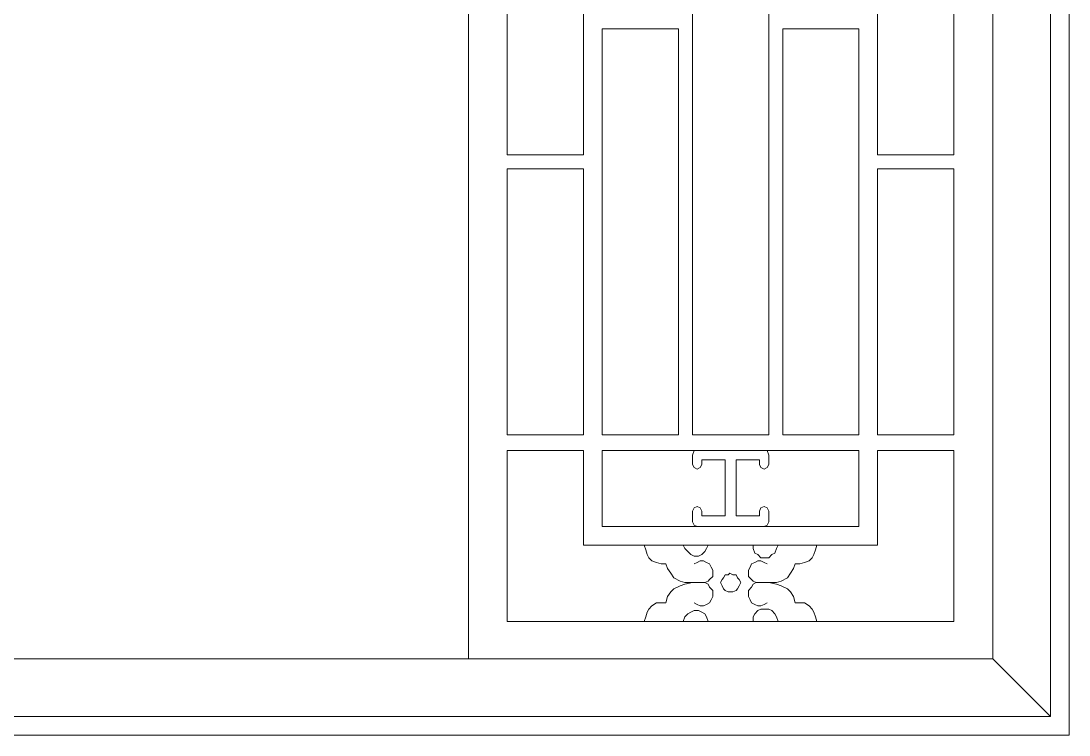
# Model space of a CAD drawing. Header units: centimetres. Extents: x -8.3 to 10.5, y -7.9 to 5.
# Drawn here: x 1.08 to 10.51, y -7.91 to -1.48 of the extents above; entities that cross this region are included whole.
import ezdxf

# ---------------------------------------------------------------- set-up
doc = ezdxf.new("R2010")
doc.units = ezdxf.units.CM
doc.header["$MEASUREMENT"] = 0
doc.layers.add('layer 1', color=7, linetype='Continuous')

msp = doc.modelspace()

# ---------------------------------------------------------------- linework, layer by layer
at = {"layer": 'layer 1', "color": 250, "lineweight": 0}
for points, knots in [([(-8.34709, -7.9091), (-8.34709, -7.9091), (10.50727, -7.9091), (10.50727, -7.9091), (10.50727, -7.9091), (10.50727, -7.9091), (10.50727, 4.95444), (10.50727, 4.95444), (10.50727, 4.95444), (10.50727, 4.95444), (-8.34709, 4.95444), (-8.34709, 4.95444), (-8.34709, 4.95444), (-8.34709, 4.95444), (-8.34709, -7.9091), (-8.34709, -7.9091)], [0, 0, 0, 0, 0.25, 0.25, 0.25, 0.25, 0.5, 0.5, 0.5, 0.5, 0.75, 0.75, 0.75, 0.75, 1, 1, 1, 1]), ([(-8.17927, -7.7411), (-8.17927, -7.7411), (10.33927, -7.7411), (10.33927, -7.7411), (10.33927, -7.7411), (10.33927, -7.7411), (10.33927, 4.77241), (10.33927, 4.77241), (10.33927, 4.77241), (10.33927, 4.77241), (-8.17927, 4.77241), (-8.17927, 4.77241), (-8.17927, 4.77241), (-8.17927, 4.77241), (-8.17927, -7.7411), (-8.17927, -7.7411)], [0, 0, 0, 0, 0.25, 0.25, 0.25, 0.25, 0.5, 0.5, 0.5, 0.5, 0.75, 0.75, 0.75, 0.75, 1, 1, 1, 1]), ([(-7.66124, -7.22325), (-7.66124, -7.22325), (9.82142, -7.22325), (9.82142, -7.22325), (9.82142, -7.22325), (9.82142, -7.22325), (9.82142, 4.25456), (9.82142, 4.25456), (9.82142, 4.25456), (9.82142, 4.25456), (-7.66124, 4.25456), (-7.66124, 4.25456), (-7.66124, 4.25456), (-7.66124, 4.25456), (-7.66124, -7.22325), (-7.66124, -7.22325)], [0, 0, 0, 0, 0.25, 0.25, 0.25, 0.25, 0.5, 0.5, 0.5, 0.5, 0.75, 0.75, 0.75, 0.75, 1, 1, 1, 1]), ([(7.80577, 2.25294), (7.80577, 2.25294), (7.11992, 2.25294), (7.11992, 2.25294), (7.11992, 2.25294), (7.11992, 2.25294), (7.11992, -5.20761), (7.11992, -5.20761), (7.11992, -5.20761), (7.11992, -5.20761), (7.80577, -5.20761), (7.80577, -5.20761), (7.80577, -5.20761), (7.80577, -5.20761), (7.80577, 2.25294), (7.80577, 2.25294)], [0, 0, 0, 0, 0.25, 0.25, 0.25, 0.25, 0.5, 0.5, 0.5, 0.5, 0.75, 0.75, 0.75, 0.75, 1, 1, 1, 1]), ([(6.14016, -0.28055), (6.14016, -0.28055), (5.45431, -0.28055), (5.45431, -0.28055), (5.45431, -0.28055), (5.45431, -0.28055), (5.45431, -2.68814), (5.45431, -2.68814), (5.45431, -2.68814), (5.45431, -2.68814), (6.14016, -2.68814), (6.14016, -2.68814), (6.14016, -2.68814), (6.14016, -2.68814), (6.14016, -0.28055), (6.14016, -0.28055)], [0, 0, 0, 0, 0.25, 0.25, 0.25, 0.25, 0.5, 0.5, 0.5, 0.5, 0.75, 0.75, 0.75, 0.75, 1, 1, 1, 1]), ([(8.78571, -0.28055), (8.78571, -0.28055), (9.47156, -0.28055), (9.47156, -0.28055), (9.47156, -0.28055), (9.47156, -0.28055), (9.47156, -2.68814), (9.47156, -2.68814), (9.47156, -2.68814), (9.47156, -2.68814), (8.78571, -2.68814), (8.78571, -2.68814), (8.78571, -2.68814), (8.78571, -2.68814), (8.78571, -0.28055), (8.78571, -0.28055)], [0, 0, 0, 0, 0.25, 0.25, 0.25, 0.25, 0.5, 0.5, 0.5, 0.5, 0.75, 0.75, 0.75, 0.75, 1, 1, 1, 1]), ([(6.99401, -1.55441), (6.99401, -1.55441), (6.30816, -1.55441), (6.30816, -1.55441), (6.30816, -1.55441), (6.30816, -1.55441), (6.30816, -5.20761), (6.30816, -5.20761), (6.30816, -5.20761), (6.30816, -5.20761), (6.99401, -5.20761), (6.99401, -5.20761), (6.99401, -5.20761), (6.99401, -5.20761), (6.99401, -1.55441), (6.99401, -1.55441)], [0, 0, 0, 0, 0.25, 0.25, 0.25, 0.25, 0.5, 0.5, 0.5, 0.5, 0.75, 0.75, 0.75, 0.75, 1, 1, 1, 1]), ([(7.93186, -1.55441), (7.93186, -1.55441), (8.61771, -1.55441), (8.61771, -1.55441), (8.61771, -1.55441), (8.61771, -1.55441), (8.61771, -5.20761), (8.61771, -5.20761), (8.61771, -5.20761), (8.61771, -5.20761), (7.93186, -5.20761), (7.93186, -5.20761), (7.93186, -5.20761), (7.93186, -5.20761), (7.93186, -1.55441), (7.93186, -1.55441)], [0, 0, 0, 0, 0.25, 0.25, 0.25, 0.25, 0.5, 0.5, 0.5, 0.5, 0.75, 0.75, 0.75, 0.75, 1, 1, 1, 1]), ([(6.14016, -2.81405), (6.14016, -2.81405), (5.45431, -2.81405), (5.45431, -2.81405), (5.45431, -2.81405), (5.45431, -2.81405), (5.45431, -5.20761), (5.45431, -5.20761), (5.45431, -5.20761), (5.45431, -5.20761), (6.14016, -5.20761), (6.14016, -5.20761), (6.14016, -5.20761), (6.14016, -5.20761), (6.14016, -2.81405), (6.14016, -2.81405)], [0, 0, 0, 0, 0.25, 0.25, 0.25, 0.25, 0.5, 0.5, 0.5, 0.5, 0.75, 0.75, 0.75, 0.75, 1, 1, 1, 1]), ([(8.78571, -2.81405), (8.78571, -2.81405), (9.47156, -2.81405), (9.47156, -2.81405), (9.47156, -2.81405), (9.47156, -2.81405), (9.47156, -5.20761), (9.47156, -5.20761), (9.47156, -5.20761), (9.47156, -5.20761), (8.78571, -5.20761), (8.78571, -5.20761), (8.78571, -5.20761), (8.78571, -5.20761), (8.78571, -2.81405), (8.78571, -2.81405)], [0, 0, 0, 0, 0.25, 0.25, 0.25, 0.25, 0.5, 0.5, 0.5, 0.5, 0.75, 0.75, 0.75, 0.75, 1, 1, 1, 1]), ([(9.47156, -5.34755), (9.47156, -5.34755), (9.47156, -6.88743), (9.47156, -6.88743), (9.47156, -6.88743), (9.47156, -6.88743), (5.45431, -6.88743), (5.45431, -6.88743), (5.45431, -6.88743), (5.45431, -6.88743), (5.45431, -5.34755), (5.45431, -5.34755), (5.45431, -5.34755), (5.45431, -5.34755), (6.14016, -5.34755), (6.14016, -5.34755), (6.14016, -5.34755), (6.14016, -5.34755), (6.14016, -6.2014), (6.14016, -6.2014), (6.14016, -6.2014), (6.14016, -6.2014), (8.78571, -6.2014), (8.78571, -6.2014), (8.78571, -6.2014), (8.78571, -6.2014), (8.78571, -5.34755), (8.78571, -5.34755), (8.78571, -5.34755), (8.78571, -5.34755), (9.47156, -5.34755), (9.47156, -5.34755)], [0, 0, 0, 0, 0.125, 0.125, 0.125, 0.125, 0.25, 0.25, 0.25, 0.25, 0.375, 0.375, 0.375, 0.375, 0.5, 0.5, 0.5, 0.5, 0.625, 0.625, 0.625, 0.625, 0.75, 0.75, 0.75, 0.75, 0.875, 0.875, 0.875, 0.875, 1, 1, 1, 1]), ([(8.61771, -6.03358), (8.61771, -6.03358), (6.30816, -6.03358), (6.30816, -6.03358), (6.30816, -6.03358), (6.30816, -6.03358), (6.30816, -5.34755), (6.30816, -5.34755), (6.30816, -5.34755), (6.30816, -5.34755), (8.61771, -5.34755), (8.61771, -5.34755), (8.61771, -5.34755), (8.61771, -5.34755), (8.61771, -6.03358), (8.61771, -6.03358)], [0, 0, 0, 0, 0.25, 0.25, 0.25, 0.25, 0.5, 0.5, 0.5, 0.5, 0.75, 0.75, 0.75, 0.75, 1, 1, 1, 1]), ([(7.16201, -5.34755), (7.16201, -5.34755), (7.13395, -5.34755), (7.13395, -5.34755), (7.13395, -5.34755), (7.13395, -5.34755), (7.11992, -5.38964), (7.11992, -5.38964)], [0, 0, 0, 0, 0.5, 0.5, 0.5, 0.5, 1, 1, 1, 1]), ([(7.80577, -5.38964), (7.80577, -5.38964), (7.79174, -5.34755), (7.79174, -5.34755), (7.79174, -5.34755), (7.79174, -5.34755), (7.76386, -5.34755), (7.76386, -5.34755)], [0, 0, 0, 0, 0.5, 0.5, 0.5, 0.5, 1, 1, 1, 1]), ([(7.11992, -5.47364), (7.11992, -5.47364), (7.13395, -5.50152), (7.13395, -5.50152), (7.13395, -5.50152), (7.13395, -5.50152), (7.16201, -5.51555), (7.16201, -5.51555)], [0, 0, 0, 0, 0.5, 0.5, 0.5, 0.5, 1, 1, 1, 1]), ([(7.16201, -5.51555), (7.16201, -5.51555), (7.18989, -5.50152), (7.18989, -5.50152), (7.18989, -5.50152), (7.18989, -5.50152), (7.20392, -5.47364), (7.20392, -5.47364)], [0, 0, 0, 0, 0.5, 0.5, 0.5, 0.5, 1, 1, 1, 1]), ([(7.72177, -5.47364), (7.72177, -5.47364), (7.7358, -5.50152), (7.7358, -5.50152), (7.7358, -5.50152), (7.7358, -5.50152), (7.76386, -5.51555), (7.76386, -5.51555)], [0, 0, 0, 0, 0.5, 0.5, 0.5, 0.5, 1, 1, 1, 1]), ([(7.76386, -5.51555), (7.76386, -5.51555), (7.79174, -5.50152), (7.79174, -5.50152), (7.79174, -5.50152), (7.79174, -5.50152), (7.80577, -5.47364), (7.80577, -5.47364)], [0, 0, 0, 0, 0.5, 0.5, 0.5, 0.5, 1, 1, 1, 1]), ([(7.16201, -5.85155), (7.16201, -5.85155), (7.13395, -5.86558), (7.13395, -5.86558), (7.13395, -5.86558), (7.13395, -5.86558), (7.11992, -5.89346), (7.11992, -5.89346)], [0, 0, 0, 0, 0.5, 0.5, 0.5, 0.5, 1, 1, 1, 1]), ([(7.20392, -5.89346), (7.20392, -5.89346), (7.18989, -5.86558), (7.18989, -5.86558), (7.18989, -5.86558), (7.18989, -5.86558), (7.16201, -5.85155), (7.16201, -5.85155)], [0, 0, 0, 0, 0.5, 0.5, 0.5, 0.5, 1, 1, 1, 1]), ([(7.76386, -5.85155), (7.76386, -5.85155), (7.7358, -5.86558), (7.7358, -5.86558), (7.7358, -5.86558), (7.7358, -5.86558), (7.72177, -5.89346), (7.72177, -5.89346)], [0, 0, 0, 0, 0.5, 0.5, 0.5, 0.5, 1, 1, 1, 1]), ([(7.80577, -5.89346), (7.80577, -5.89346), (7.79174, -5.86558), (7.79174, -5.86558), (7.79174, -5.86558), (7.79174, -5.86558), (7.76386, -5.85155), (7.76386, -5.85155)], [0, 0, 0, 0, 0.5, 0.5, 0.5, 0.5, 1, 1, 1, 1]), ([(7.11992, -5.99149), (7.11992, -5.99149), (7.13395, -6.01955), (7.13395, -6.01955), (7.13395, -6.01955), (7.13395, -6.01955), (7.16201, -6.03358), (7.16201, -6.03358)], [0, 0, 0, 0, 0.5, 0.5, 0.5, 0.5, 1, 1, 1, 1]), ([(7.76386, -6.03358), (7.76386, -6.03358), (7.79174, -6.01955), (7.79174, -6.01955), (7.79174, -6.01955), (7.79174, -6.01955), (7.80577, -5.99149), (7.80577, -5.99149)], [0, 0, 0, 0, 0.5, 0.5, 0.5, 0.5, 1, 1, 1, 1]), ([(6.68607, -6.2014), (6.68607, -6.2014), (6.7001, -6.24349), (6.7001, -6.24349), (6.7001, -6.24349), (6.7001, -6.24349), (6.71395, -6.2854), (6.71395, -6.2854), (6.71395, -6.2854), (6.71395, -6.2854), (6.72798, -6.31346), (6.72798, -6.31346), (6.72798, -6.31346), (6.72798, -6.31346), (6.75604, -6.34152), (6.75604, -6.34152), (6.75604, -6.34152), (6.75604, -6.34152), (6.79795, -6.35537), (6.79795, -6.35537), (6.79795, -6.35537), (6.79795, -6.35537), (6.84004, -6.3694), (6.84004, -6.3694), (6.84004, -6.3694), (6.84004, -6.3694), (6.88195, -6.3694), (6.88195, -6.3694), (6.88195, -6.3694), (6.88195, -6.3694), (6.89598, -6.41149), (6.89598, -6.41149), (6.89598, -6.41149), (6.89598, -6.41149), (6.92404, -6.4534), (6.92404, -6.4534), (6.92404, -6.4534), (6.92404, -6.4534), (6.95192, -6.49549), (6.95192, -6.49549), (6.95192, -6.49549), (6.95192, -6.49549), (7.00804, -6.52337), (7.00804, -6.52337), (7.00804, -6.52337), (7.00804, -6.52337), (7.04995, -6.5374), (7.04995, -6.5374), (7.04995, -6.5374), (7.04995, -6.5374), (7.11992, -6.5374), (7.11992, -6.5374), (7.11992, -6.5374), (7.11992, -6.5374), (7.18989, -6.5374), (7.18989, -6.5374), (7.18989, -6.5374), (7.18989, -6.5374), (7.23198, -6.5374), (7.23198, -6.5374), (7.23198, -6.5374), (7.23198, -6.5374), (7.25986, -6.52337), (7.25986, -6.52337), (7.25986, -6.52337), (7.25986, -6.52337), (7.27389, -6.50934), (7.27389, -6.50934), (7.27389, -6.50934), (7.27389, -6.50934), (7.30195, -6.48146), (7.30195, -6.48146), (7.30195, -6.48146), (7.30195, -6.48146), (7.30195, -6.4534), (7.30195, -6.4534), (7.30195, -6.4534), (7.30195, -6.4534), (7.30195, -6.42552), (7.30195, -6.42552), (7.30195, -6.42552), (7.30195, -6.42552), (7.28792, -6.39746), (7.28792, -6.39746), (7.28792, -6.39746), (7.28792, -6.39746), (7.27389, -6.3694), (7.27389, -6.3694), (7.27389, -6.3694), (7.27389, -6.3694), (7.24601, -6.35537), (7.24601, -6.35537), (7.24601, -6.35537), (7.24601, -6.35537), (7.21795, -6.34152), (7.21795, -6.34152), (7.21795, -6.34152), (7.21795, -6.34152), (7.18989, -6.34152), (7.18989, -6.34152), (7.18989, -6.34152), (7.18989, -6.34152), (7.16201, -6.35537), (7.16201, -6.35537), (7.16201, -6.35537), (7.16201, -6.35537), (7.13395, -6.3694), (7.13395, -6.3694)], [0, 0, 0, 0, 0.037037, 0.037037, 0.037037, 0.037037, 0.0740741, 0.0740741, 0.0740741, 0.0740741, 0.1111111, 0.1111111, 0.1111111, 0.1111111, 0.1481481, 0.1481481, 0.1481481, 0.1481481, 0.1851852, 0.1851852, 0.1851852, 0.1851852, 0.2222222, 0.2222222, 0.2222222, 0.2222222, 0.2592593, 0.2592593, 0.2592593, 0.2592593, 0.2962963, 0.2962963, 0.2962963, 0.2962963, 0.3333333, 0.3333333, 0.3333333, 0.3333333, 0.3703704, 0.3703704, 0.3703704, 0.3703704, 0.4074074, 0.4074074, 0.4074074, 0.4074074, 0.4444444, 0.4444444, 0.4444444, 0.4444444, 0.4814815, 0.4814815, 0.4814815, 0.4814815, 0.5185185, 0.5185185, 0.5185185, 0.5185185, 0.5555556, 0.5555556, 0.5555556, 0.5555556, 0.5925926, 0.5925926, 0.5925926, 0.5925926, 0.6296296, 0.6296296, 0.6296296, 0.6296296, 0.6666667, 0.6666667, 0.6666667, 0.6666667, 0.7037037, 0.7037037, 0.7037037, 0.7037037, 0.7407407, 0.7407407, 0.7407407, 0.7407407, 0.7777778, 0.7777778, 0.7777778, 0.7777778, 0.8148148, 0.8148148, 0.8148148, 0.8148148, 0.8518519, 0.8518519, 0.8518519, 0.8518519, 0.8888889, 0.8888889, 0.8888889, 0.8888889, 0.9259259, 0.9259259, 0.9259259, 0.9259259, 0.962963, 0.962963, 0.962963, 0.962963, 1, 1, 1, 1]), ([(7.03592, -6.2014), (7.03592, -6.2014), (7.04995, -6.22946), (7.04995, -6.22946), (7.04995, -6.22946), (7.04995, -6.22946), (7.07801, -6.25752), (7.07801, -6.25752), (7.07801, -6.25752), (7.07801, -6.25752), (7.10589, -6.2854), (7.10589, -6.2854), (7.10589, -6.2854), (7.10589, -6.2854), (7.13395, -6.29943), (7.13395, -6.29943), (7.13395, -6.29943), (7.13395, -6.29943), (7.17586, -6.29943), (7.17586, -6.29943), (7.17586, -6.29943), (7.17586, -6.29943), (7.20392, -6.2854), (7.20392, -6.2854), (7.20392, -6.2854), (7.20392, -6.2854), (7.23198, -6.25752), (7.23198, -6.25752), (7.23198, -6.25752), (7.23198, -6.25752), (7.24601, -6.22946), (7.24601, -6.22946), (7.24601, -6.22946), (7.24601, -6.22946), (7.25986, -6.2014), (7.25986, -6.2014)], [0, 0, 0, 0, 0.1111111, 0.1111111, 0.1111111, 0.1111111, 0.2222222, 0.2222222, 0.2222222, 0.2222222, 0.3333333, 0.3333333, 0.3333333, 0.3333333, 0.4444444, 0.4444444, 0.4444444, 0.4444444, 0.5555556, 0.5555556, 0.5555556, 0.5555556, 0.6666667, 0.6666667, 0.6666667, 0.6666667, 0.7777778, 0.7777778, 0.7777778, 0.7777778, 0.8888889, 0.8888889, 0.8888889, 0.8888889, 1, 1, 1, 1]), ([(7.66583, -6.2014), (7.66583, -6.2014), (7.66583, -6.22946), (7.66583, -6.22946), (7.66583, -6.22946), (7.66583, -6.22946), (7.67986, -6.27155), (7.67986, -6.27155), (7.67986, -6.27155), (7.67986, -6.27155), (7.70792, -6.2854), (7.70792, -6.2854), (7.70792, -6.2854), (7.70792, -6.2854), (7.7358, -6.31346), (7.7358, -6.31346), (7.7358, -6.31346), (7.7358, -6.31346), (7.77789, -6.31346), (7.77789, -6.31346), (7.77789, -6.31346), (7.77789, -6.31346), (7.80577, -6.31346), (7.80577, -6.31346), (7.80577, -6.31346), (7.80577, -6.31346), (7.83383, -6.2854), (7.83383, -6.2854), (7.83383, -6.2854), (7.83383, -6.2854), (7.86189, -6.27155), (7.86189, -6.27155), (7.86189, -6.27155), (7.86189, -6.27155), (7.87574, -6.22946), (7.87574, -6.22946), (7.87574, -6.22946), (7.87574, -6.22946), (7.88977, -6.2014), (7.88977, -6.2014)], [0, 0, 0, 0, 0.1, 0.1, 0.1, 0.1, 0.2, 0.2, 0.2, 0.2, 0.3, 0.3, 0.3, 0.3, 0.4, 0.4, 0.4, 0.4, 0.5, 0.5, 0.5, 0.5, 0.6, 0.6, 0.6, 0.6, 0.7, 0.7, 0.7, 0.7, 0.8, 0.8, 0.8, 0.8, 0.9, 0.9, 0.9, 0.9, 1, 1, 1, 1]), ([(8.04374, -6.3694), (8.04374, -6.3694), (8.08583, -6.3694), (8.08583, -6.3694), (8.08583, -6.3694), (8.08583, -6.3694), (8.12774, -6.35537), (8.12774, -6.35537), (8.12774, -6.35537), (8.12774, -6.35537), (8.16983, -6.34152), (8.16983, -6.34152), (8.16983, -6.34152), (8.16983, -6.34152), (8.19771, -6.31346), (8.19771, -6.31346), (8.19771, -6.31346), (8.19771, -6.31346), (8.21174, -6.2854), (8.21174, -6.2854), (8.21174, -6.2854), (8.21174, -6.2854), (8.22577, -6.24349), (8.22577, -6.24349), (8.22577, -6.24349), (8.22577, -6.24349), (8.2398, -6.2014), (8.2398, -6.2014)], [0, 0, 0, 0, 0.1428571, 0.1428571, 0.1428571, 0.1428571, 0.2857143, 0.2857143, 0.2857143, 0.2857143, 0.4285714, 0.4285714, 0.4285714, 0.4285714, 0.5714286, 0.5714286, 0.5714286, 0.5714286, 0.7142857, 0.7142857, 0.7142857, 0.7142857, 0.8571429, 0.8571429, 0.8571429, 0.8571429, 1, 1, 1, 1]), ([(7.79174, -6.3694), (7.79174, -6.3694), (7.76386, -6.35537), (7.76386, -6.35537), (7.76386, -6.35537), (7.76386, -6.35537), (7.7358, -6.34152), (7.7358, -6.34152), (7.7358, -6.34152), (7.7358, -6.34152), (7.70792, -6.34152), (7.70792, -6.34152), (7.70792, -6.34152), (7.70792, -6.34152), (7.67986, -6.35537), (7.67986, -6.35537), (7.67986, -6.35537), (7.67986, -6.35537), (7.6518, -6.3694), (7.6518, -6.3694), (7.6518, -6.3694), (7.6518, -6.3694), (7.63777, -6.39746), (7.63777, -6.39746), (7.63777, -6.39746), (7.63777, -6.39746), (7.62392, -6.42552), (7.62392, -6.42552), (7.62392, -6.42552), (7.62392, -6.42552), (7.62392, -6.4534), (7.62392, -6.4534), (7.62392, -6.4534), (7.62392, -6.4534), (7.62392, -6.48146), (7.62392, -6.48146), (7.62392, -6.48146), (7.62392, -6.48146), (7.6518, -6.50934), (7.6518, -6.50934), (7.6518, -6.50934), (7.6518, -6.50934), (7.66583, -6.52337), (7.66583, -6.52337), (7.66583, -6.52337), (7.66583, -6.52337), (7.69389, -6.5374), (7.69389, -6.5374), (7.69389, -6.5374), (7.69389, -6.5374), (7.7358, -6.5374), (7.7358, -6.5374)], [0, 0, 0, 0, 0.0769231, 0.0769231, 0.0769231, 0.0769231, 0.1538462, 0.1538462, 0.1538462, 0.1538462, 0.2307692, 0.2307692, 0.2307692, 0.2307692, 0.3076923, 0.3076923, 0.3076923, 0.3076923, 0.3846154, 0.3846154, 0.3846154, 0.3846154, 0.4615385, 0.4615385, 0.4615385, 0.4615385, 0.5384615, 0.5384615, 0.5384615, 0.5384615, 0.6153846, 0.6153846, 0.6153846, 0.6153846, 0.6923077, 0.6923077, 0.6923077, 0.6923077, 0.7692308, 0.7692308, 0.7692308, 0.7692308, 0.8461538, 0.8461538, 0.8461538, 0.8461538, 0.9230769, 0.9230769, 0.9230769, 0.9230769, 1, 1, 1, 1]), ([(7.87574, -6.5374), (7.87574, -6.5374), (7.91783, -6.52337), (7.91783, -6.52337), (7.91783, -6.52337), (7.91783, -6.52337), (7.97377, -6.49549), (7.97377, -6.49549), (7.97377, -6.49549), (7.97377, -6.49549), (8.00183, -6.4534), (8.00183, -6.4534), (8.00183, -6.4534), (8.00183, -6.4534), (8.02971, -6.41149), (8.02971, -6.41149), (8.02971, -6.41149), (8.02971, -6.41149), (8.04374, -6.3694), (8.04374, -6.3694)], [0, 0, 0, 0, 0.2, 0.2, 0.2, 0.2, 0.4, 0.4, 0.4, 0.4, 0.6, 0.6, 0.6, 0.6, 0.8, 0.8, 0.8, 0.8, 1, 1, 1, 1]), ([(7.55395, -6.5374), (7.55395, -6.5374), (7.53992, -6.50934), (7.53992, -6.50934), (7.53992, -6.50934), (7.53992, -6.50934), (7.52589, -6.49549), (7.52589, -6.49549), (7.52589, -6.49549), (7.52589, -6.49549), (7.51186, -6.46743), (7.51186, -6.46743), (7.51186, -6.46743), (7.51186, -6.46743), (7.4838, -6.46743), (7.4838, -6.46743), (7.4838, -6.46743), (7.4838, -6.46743), (7.45592, -6.4534), (7.45592, -6.4534), (7.45592, -6.4534), (7.45592, -6.4534), (7.44189, -6.46743), (7.44189, -6.46743), (7.44189, -6.46743), (7.44189, -6.46743), (7.41383, -6.46743), (7.41383, -6.46743), (7.41383, -6.46743), (7.41383, -6.46743), (7.39998, -6.49549), (7.39998, -6.49549), (7.39998, -6.49549), (7.39998, -6.49549), (7.38595, -6.50934), (7.38595, -6.50934), (7.38595, -6.50934), (7.38595, -6.50934), (7.37192, -6.5374), (7.37192, -6.5374), (7.37192, -6.5374), (7.37192, -6.5374), (7.38595, -6.56546), (7.38595, -6.56546), (7.38595, -6.56546), (7.38595, -6.56546), (7.39998, -6.59334), (7.39998, -6.59334), (7.39998, -6.59334), (7.39998, -6.59334), (7.41383, -6.60737), (7.41383, -6.60737), (7.41383, -6.60737), (7.41383, -6.60737), (7.44189, -6.6214), (7.44189, -6.6214), (7.44189, -6.6214), (7.44189, -6.6214), (7.45592, -6.6214), (7.45592, -6.6214), (7.45592, -6.6214), (7.45592, -6.6214), (7.4838, -6.6214), (7.4838, -6.6214), (7.4838, -6.6214), (7.4838, -6.6214), (7.51186, -6.60737), (7.51186, -6.60737), (7.51186, -6.60737), (7.51186, -6.60737), (7.52589, -6.59334), (7.52589, -6.59334), (7.52589, -6.59334), (7.52589, -6.59334), (7.53992, -6.56546), (7.53992, -6.56546), (7.53992, -6.56546), (7.53992, -6.56546), (7.55395, -6.5374), (7.55395, -6.5374)], [0, 0, 0, 0, 0.05, 0.05, 0.05, 0.05, 0.1, 0.1, 0.1, 0.1, 0.15, 0.15, 0.15, 0.15, 0.2, 0.2, 0.2, 0.2, 0.25, 0.25, 0.25, 0.25, 0.3, 0.3, 0.3, 0.3, 0.35, 0.35, 0.35, 0.35, 0.4, 0.4, 0.4, 0.4, 0.45, 0.45, 0.45, 0.45, 0.5, 0.5, 0.5, 0.5, 0.55, 0.55, 0.55, 0.55, 0.6, 0.6, 0.6, 0.6, 0.65, 0.65, 0.65, 0.65, 0.7, 0.7, 0.7, 0.7, 0.75, 0.75, 0.75, 0.75, 0.8, 0.8, 0.8, 0.8, 0.85, 0.85, 0.85, 0.85, 0.9, 0.9, 0.9, 0.9, 0.95, 0.95, 0.95, 0.95, 1, 1, 1, 1]), ([(7.04995, -6.55143), (7.04995, -6.55143), (7.00804, -6.56546), (7.00804, -6.56546), (7.00804, -6.56546), (7.00804, -6.56546), (6.95192, -6.59334), (6.95192, -6.59334), (6.95192, -6.59334), (6.95192, -6.59334), (6.92404, -6.6214), (6.92404, -6.6214), (6.92404, -6.6214), (6.92404, -6.6214), (6.89598, -6.66331), (6.89598, -6.66331), (6.89598, -6.66331), (6.89598, -6.66331), (6.88195, -6.71943), (6.88195, -6.71943)], [0, 0, 0, 0, 0.2, 0.2, 0.2, 0.2, 0.4, 0.4, 0.4, 0.4, 0.6, 0.6, 0.6, 0.6, 0.8, 0.8, 0.8, 0.8, 1, 1, 1, 1]), ([(7.18989, -6.5374), (7.18989, -6.5374), (7.11992, -6.5374), (7.11992, -6.5374), (7.11992, -6.5374), (7.11992, -6.5374), (7.04995, -6.55143), (7.04995, -6.55143)], [0, 0, 0, 0, 0.5, 0.5, 0.5, 0.5, 1, 1, 1, 1]), ([(7.13395, -6.71943), (7.13395, -6.71943), (7.16201, -6.73346), (7.16201, -6.73346), (7.16201, -6.73346), (7.16201, -6.73346), (7.18989, -6.74731), (7.18989, -6.74731), (7.18989, -6.74731), (7.18989, -6.74731), (7.21795, -6.74731), (7.21795, -6.74731), (7.21795, -6.74731), (7.21795, -6.74731), (7.24601, -6.73346), (7.24601, -6.73346), (7.24601, -6.73346), (7.24601, -6.73346), (7.27389, -6.71943), (7.27389, -6.71943), (7.27389, -6.71943), (7.27389, -6.71943), (7.28792, -6.69137), (7.28792, -6.69137), (7.28792, -6.69137), (7.28792, -6.69137), (7.30195, -6.66331), (7.30195, -6.66331), (7.30195, -6.66331), (7.30195, -6.66331), (7.30195, -6.63543), (7.30195, -6.63543), (7.30195, -6.63543), (7.30195, -6.63543), (7.30195, -6.60737), (7.30195, -6.60737), (7.30195, -6.60737), (7.30195, -6.60737), (7.27389, -6.57949), (7.27389, -6.57949), (7.27389, -6.57949), (7.27389, -6.57949), (7.25986, -6.55143), (7.25986, -6.55143), (7.25986, -6.55143), (7.25986, -6.55143), (7.23198, -6.5374), (7.23198, -6.5374), (7.23198, -6.5374), (7.23198, -6.5374), (7.18989, -6.5374), (7.18989, -6.5374)], [0, 0, 0, 0, 0.0769231, 0.0769231, 0.0769231, 0.0769231, 0.1538462, 0.1538462, 0.1538462, 0.1538462, 0.2307692, 0.2307692, 0.2307692, 0.2307692, 0.3076923, 0.3076923, 0.3076923, 0.3076923, 0.3846154, 0.3846154, 0.3846154, 0.3846154, 0.4615385, 0.4615385, 0.4615385, 0.4615385, 0.5384615, 0.5384615, 0.5384615, 0.5384615, 0.6153846, 0.6153846, 0.6153846, 0.6153846, 0.6923077, 0.6923077, 0.6923077, 0.6923077, 0.7692308, 0.7692308, 0.7692308, 0.7692308, 0.8461538, 0.8461538, 0.8461538, 0.8461538, 0.9230769, 0.9230769, 0.9230769, 0.9230769, 1, 1, 1, 1]), ([(8.2398, -6.88743), (8.2398, -6.88743), (8.22577, -6.84534), (8.22577, -6.84534), (8.22577, -6.84534), (8.22577, -6.84534), (8.21174, -6.80343), (8.21174, -6.80343), (8.21174, -6.80343), (8.21174, -6.80343), (8.19771, -6.77537), (8.19771, -6.77537), (8.19771, -6.77537), (8.19771, -6.77537), (8.16983, -6.74731), (8.16983, -6.74731), (8.16983, -6.74731), (8.16983, -6.74731), (8.12774, -6.71943), (8.12774, -6.71943), (8.12774, -6.71943), (8.12774, -6.71943), (8.08583, -6.71943), (8.08583, -6.71943), (8.08583, -6.71943), (8.08583, -6.71943), (8.04374, -6.71943), (8.04374, -6.71943), (8.04374, -6.71943), (8.04374, -6.71943), (8.02971, -6.66331), (8.02971, -6.66331), (8.02971, -6.66331), (8.02971, -6.66331), (8.00183, -6.6214), (8.00183, -6.6214), (8.00183, -6.6214), (8.00183, -6.6214), (7.97377, -6.59334), (7.97377, -6.59334), (7.97377, -6.59334), (7.97377, -6.59334), (7.91783, -6.56546), (7.91783, -6.56546), (7.91783, -6.56546), (7.91783, -6.56546), (7.87574, -6.55143), (7.87574, -6.55143), (7.87574, -6.55143), (7.87574, -6.55143), (7.80577, -6.5374), (7.80577, -6.5374), (7.80577, -6.5374), (7.80577, -6.5374), (7.7358, -6.5374), (7.7358, -6.5374), (7.7358, -6.5374), (7.7358, -6.5374), (7.69389, -6.5374), (7.69389, -6.5374), (7.69389, -6.5374), (7.69389, -6.5374), (7.66583, -6.55143), (7.66583, -6.55143), (7.66583, -6.55143), (7.66583, -6.55143), (7.6518, -6.57949), (7.6518, -6.57949), (7.6518, -6.57949), (7.6518, -6.57949), (7.62392, -6.60737), (7.62392, -6.60737), (7.62392, -6.60737), (7.62392, -6.60737), (7.62392, -6.63543), (7.62392, -6.63543), (7.62392, -6.63543), (7.62392, -6.63543), (7.62392, -6.66331), (7.62392, -6.66331), (7.62392, -6.66331), (7.62392, -6.66331), (7.63777, -6.69137), (7.63777, -6.69137), (7.63777, -6.69137), (7.63777, -6.69137), (7.6518, -6.71943), (7.6518, -6.71943), (7.6518, -6.71943), (7.6518, -6.71943), (7.67986, -6.73346), (7.67986, -6.73346), (7.67986, -6.73346), (7.67986, -6.73346), (7.70792, -6.74731), (7.70792, -6.74731), (7.70792, -6.74731), (7.70792, -6.74731), (7.7358, -6.74731), (7.7358, -6.74731), (7.7358, -6.74731), (7.7358, -6.74731), (7.76386, -6.73346), (7.76386, -6.73346), (7.76386, -6.73346), (7.76386, -6.73346), (7.79174, -6.71943), (7.79174, -6.71943)], [0, 0, 0, 0, 0.037037, 0.037037, 0.037037, 0.037037, 0.0740741, 0.0740741, 0.0740741, 0.0740741, 0.1111111, 0.1111111, 0.1111111, 0.1111111, 0.1481481, 0.1481481, 0.1481481, 0.1481481, 0.1851852, 0.1851852, 0.1851852, 0.1851852, 0.2222222, 0.2222222, 0.2222222, 0.2222222, 0.2592593, 0.2592593, 0.2592593, 0.2592593, 0.2962963, 0.2962963, 0.2962963, 0.2962963, 0.3333333, 0.3333333, 0.3333333, 0.3333333, 0.3703704, 0.3703704, 0.3703704, 0.3703704, 0.4074074, 0.4074074, 0.4074074, 0.4074074, 0.4444444, 0.4444444, 0.4444444, 0.4444444, 0.4814815, 0.4814815, 0.4814815, 0.4814815, 0.5185185, 0.5185185, 0.5185185, 0.5185185, 0.5555556, 0.5555556, 0.5555556, 0.5555556, 0.5925926, 0.5925926, 0.5925926, 0.5925926, 0.6296296, 0.6296296, 0.6296296, 0.6296296, 0.6666667, 0.6666667, 0.6666667, 0.6666667, 0.7037037, 0.7037037, 0.7037037, 0.7037037, 0.7407407, 0.7407407, 0.7407407, 0.7407407, 0.7777778, 0.7777778, 0.7777778, 0.7777778, 0.8148148, 0.8148148, 0.8148148, 0.8148148, 0.8518519, 0.8518519, 0.8518519, 0.8518519, 0.8888889, 0.8888889, 0.8888889, 0.8888889, 0.9259259, 0.9259259, 0.9259259, 0.9259259, 0.962963, 0.962963, 0.962963, 0.962963, 1, 1, 1, 1]), ([(7.7358, -6.5374), (7.7358, -6.5374), (7.80577, -6.5374), (7.80577, -6.5374), (7.80577, -6.5374), (7.80577, -6.5374), (7.87574, -6.5374), (7.87574, -6.5374)], [0, 0, 0, 0, 0.5, 0.5, 0.5, 0.5, 1, 1, 1, 1]), ([(6.88195, -6.71943), (6.88195, -6.71943), (6.84004, -6.71943), (6.84004, -6.71943), (6.84004, -6.71943), (6.84004, -6.71943), (6.79795, -6.71943), (6.79795, -6.71943), (6.79795, -6.71943), (6.79795, -6.71943), (6.75604, -6.74731), (6.75604, -6.74731), (6.75604, -6.74731), (6.75604, -6.74731), (6.72798, -6.77537), (6.72798, -6.77537), (6.72798, -6.77537), (6.72798, -6.77537), (6.71395, -6.80343), (6.71395, -6.80343), (6.71395, -6.80343), (6.71395, -6.80343), (6.7001, -6.84534), (6.7001, -6.84534), (6.7001, -6.84534), (6.7001, -6.84534), (6.68607, -6.88743), (6.68607, -6.88743)], [0, 0, 0, 0, 0.1428571, 0.1428571, 0.1428571, 0.1428571, 0.2857143, 0.2857143, 0.2857143, 0.2857143, 0.4285714, 0.4285714, 0.4285714, 0.4285714, 0.5714286, 0.5714286, 0.5714286, 0.5714286, 0.7142857, 0.7142857, 0.7142857, 0.7142857, 0.8571429, 0.8571429, 0.8571429, 0.8571429, 1, 1, 1, 1]), ([(7.88977, -6.88743), (7.88977, -6.88743), (7.87574, -6.84534), (7.87574, -6.84534), (7.87574, -6.84534), (7.87574, -6.84534), (7.86189, -6.81728), (7.86189, -6.81728), (7.86189, -6.81728), (7.86189, -6.81728), (7.83383, -6.7894), (7.83383, -6.7894), (7.83383, -6.7894), (7.83383, -6.7894), (7.80577, -6.77537), (7.80577, -6.77537), (7.80577, -6.77537), (7.80577, -6.77537), (7.77789, -6.77537), (7.77789, -6.77537), (7.77789, -6.77537), (7.77789, -6.77537), (7.7358, -6.77537), (7.7358, -6.77537), (7.7358, -6.77537), (7.7358, -6.77537), (7.70792, -6.7894), (7.70792, -6.7894), (7.70792, -6.7894), (7.70792, -6.7894), (7.67986, -6.81728), (7.67986, -6.81728), (7.67986, -6.81728), (7.67986, -6.81728), (7.66583, -6.84534), (7.66583, -6.84534), (7.66583, -6.84534), (7.66583, -6.84534), (7.66583, -6.88743), (7.66583, -6.88743)], [0, 0, 0, 0, 0.1, 0.1, 0.1, 0.1, 0.2, 0.2, 0.2, 0.2, 0.3, 0.3, 0.3, 0.3, 0.4, 0.4, 0.4, 0.4, 0.5, 0.5, 0.5, 0.5, 0.6, 0.6, 0.6, 0.6, 0.7, 0.7, 0.7, 0.7, 0.8, 0.8, 0.8, 0.8, 0.9, 0.9, 0.9, 0.9, 1, 1, 1, 1]), ([(7.25986, -6.88743), (7.25986, -6.88743), (7.24601, -6.84534), (7.24601, -6.84534), (7.24601, -6.84534), (7.24601, -6.84534), (7.23198, -6.81728), (7.23198, -6.81728), (7.23198, -6.81728), (7.23198, -6.81728), (7.20392, -6.80343), (7.20392, -6.80343), (7.20392, -6.80343), (7.20392, -6.80343), (7.17586, -6.7894), (7.17586, -6.7894), (7.17586, -6.7894), (7.17586, -6.7894), (7.13395, -6.7894), (7.13395, -6.7894), (7.13395, -6.7894), (7.13395, -6.7894), (7.10589, -6.80343), (7.10589, -6.80343), (7.10589, -6.80343), (7.10589, -6.80343), (7.07801, -6.81728), (7.07801, -6.81728), (7.07801, -6.81728), (7.07801, -6.81728), (7.04995, -6.84534), (7.04995, -6.84534), (7.04995, -6.84534), (7.04995, -6.84534), (7.03592, -6.88743), (7.03592, -6.88743)], [0, 0, 0, 0, 0.1111111, 0.1111111, 0.1111111, 0.1111111, 0.2222222, 0.2222222, 0.2222222, 0.2222222, 0.3333333, 0.3333333, 0.3333333, 0.3333333, 0.4444444, 0.4444444, 0.4444444, 0.4444444, 0.5555556, 0.5555556, 0.5555556, 0.5555556, 0.6666667, 0.6666667, 0.6666667, 0.6666667, 0.7777778, 0.7777778, 0.7777778, 0.7777778, 0.8888889, 0.8888889, 0.8888889, 0.8888889, 1, 1, 1, 1])]:
    msp.add_open_spline(points, degree=3, knots=knots, dxfattribs=at)
for points in [[(5.10427, 4.25456), (5.10427, 4.25456), (5.10427, -7.22325), (5.10427, -7.22325)], [(6.99401, -1.55441), (6.99401, -1.55441), (6.30816, -1.55441), (6.30816, -1.55441)], [(7.93186, -1.55441), (7.93186, -1.55441), (8.61771, -1.55441), (8.61771, -1.55441)], [(5.45431, -5.20761), (5.45431, -5.20761), (6.14016, -5.20761), (6.14016, -5.20761)], [(7.16201, -5.34755), (7.16201, -5.34755), (7.76386, -5.34755), (7.76386, -5.34755)], [(7.11992, -5.47364), (7.11992, -5.47364), (7.11992, -5.38964), (7.11992, -5.38964)], [(7.41383, -5.43155), (7.41383, -5.43155), (7.20392, -5.43155), (7.20392, -5.43155)], [(7.20392, -5.43155), (7.20392, -5.43155), (7.20392, -5.47364), (7.20392, -5.47364)], [(7.41383, -5.93555), (7.41383, -5.93555), (7.41383, -5.43155), (7.41383, -5.43155)], [(7.72177, -5.43155), (7.72177, -5.43155), (7.51186, -5.43155), (7.51186, -5.43155)], [(7.51186, -5.43155), (7.51186, -5.43155), (7.51186, -5.93555), (7.51186, -5.93555)], [(7.72177, -5.47364), (7.72177, -5.47364), (7.72177, -5.43155), (7.72177, -5.43155)], [(7.80577, -5.38964), (7.80577, -5.38964), (7.80577, -5.47364), (7.80577, -5.47364)], [(7.11992, -5.99149), (7.11992, -5.99149), (7.11992, -5.89346), (7.11992, -5.89346)], [(7.20392, -5.89346), (7.20392, -5.89346), (7.20392, -5.93555), (7.20392, -5.93555)], [(7.20392, -5.93555), (7.20392, -5.93555), (7.41383, -5.93555), (7.41383, -5.93555)], [(7.51186, -5.93555), (7.51186, -5.93555), (7.72177, -5.93555), (7.72177, -5.93555)], [(7.72177, -5.93555), (7.72177, -5.93555), (7.72177, -5.89346), (7.72177, -5.89346)], [(7.80577, -5.89346), (7.80577, -5.89346), (7.80577, -5.99149), (7.80577, -5.99149)], [(7.76386, -6.03358), (7.76386, -6.03358), (7.16201, -6.03358), (7.16201, -6.03358)], [(9.82142, -7.22325), (9.82142, -7.22325), (10.33927, -7.7411), (10.33927, -7.7411)]]:
    msp.add_open_spline(points, degree=3, dxfattribs=at)

doc.saveas('drawing.dxf')
